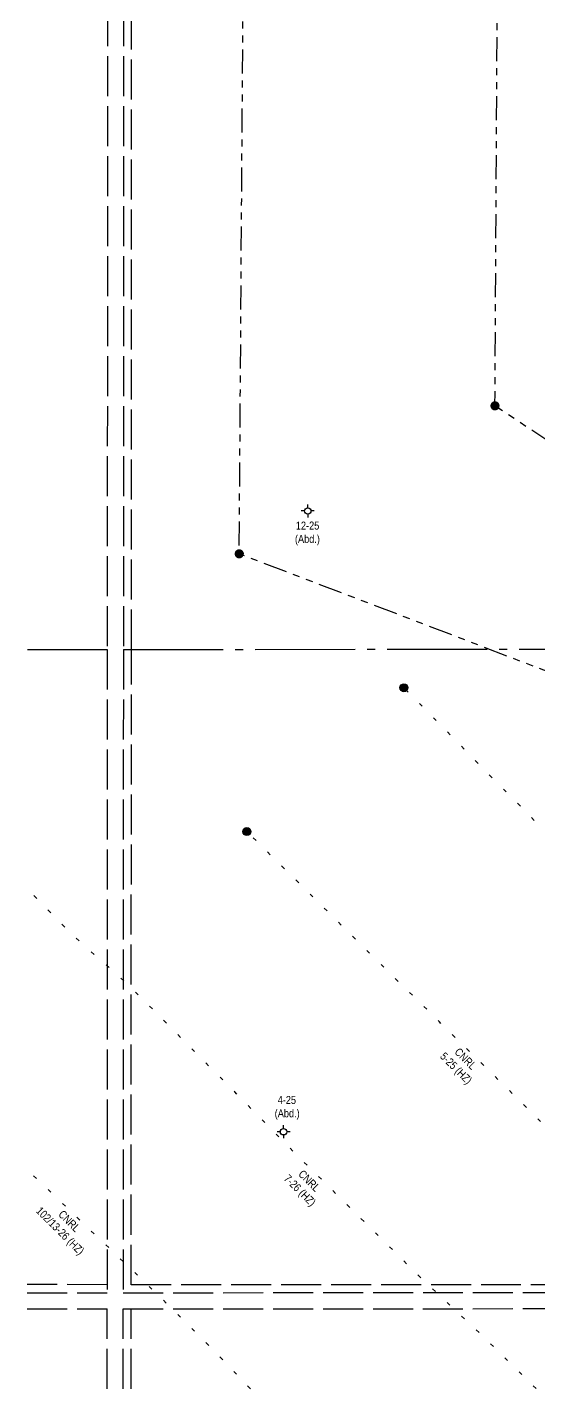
# Model space of a CAD drawing. Extents: x 498179 to 504650, y 6026245 to 6032974.
# Drawn here: x 498179 to 498819, y 6026245 to 6027947 of the extents above; entities that cross this region are included whole.
import ezdxf

# ---------------------------------------------------------------- set-up
doc = ezdxf.new("R2010")
doc.units = 0
doc.header["$LTSCALE"] = 5
for name, pattern in [('foc-DOT', [1, 0.2, -0.8]), ('foc-DRILLPATH', [14.75, 6, -1.75, 1.75, -1.75, 1.75, -1.75]), ('foc-QUARTERLINE', [33, 25, -3, 2, -3]), ('foc-UNSURVEYED', [12.5, 10, -2.5])]:
    doc.linetypes.add(name, pattern=pattern)
for name, color, linetype in [('AS-DRILL-T', 8, 'Continuous'), ('DETAIL-HZ-Existing', 8, 'foc-DOT'), ('DRILL-T', 8, 'Continuous'), ('F-WS-S', 8, 'Continuous'), ('L-MON', 1, 'Continuous'), ('L-SECQ', 8, 'foc-QUARTERLINE'), ('L-USEC', 7, 'foc-UNSURVEYED'), ('P-PDRILLPATH', 12, 'foc-DRILLPATH')]:
    doc.layers.add(name, color=color, linetype=linetype)
doc.layers.add('F-WS-T', color=190, linetype='Continuous', lineweight=9)
doc.styles.add('80L', font='ARIALN.TTF', dxfattribs={"height": 10})

# ---------------------------------------------------------------- blocks, each defined once
blk = doc.blocks.new('plbh')
at = {"layer": 'L-MON'}
h = blk.add_hatch(color=255, dxfattribs=at)
h.dxf.hatch_style = 1
edge = h.paths.add_edge_path()
edge.add_arc((0, 0), 1.16, 0, 360)
h = blk.add_hatch(color=256, dxfattribs=at)
h.dxf.hatch_style = 1
h.paths.add_polyline_path([(-0.96, 0, 1), (0.96, 0, 1)])
h.paths.add_polyline_path([(0.91, 0, -1), (-0.91, 0, -1)], flags=16)
h.paths.add_polyline_path([(0.45, 0, -1), (-0.45, 0, -1)], flags=0)
h = blk.add_hatch(color=256, dxfattribs=at)
h.dxf.hatch_style = 1
h.paths.add_polyline_path([(-0.45, 0, 1), (0.45, 0, 1)])
h.paths.add_polyline_path([(0.4, 0, -1), (-0.4, 0, -1)], flags=16)
at = {"layer": 'L-MON', "color": 240}
for radius in [0.96, 0.91, 0.45, 0.4]:
    blk.add_circle((0, 0), radius, dxfattribs=at)
blk = doc.blocks.new('GABD')
for p, q in [((-0.81, 0), (-1.62, 0)), ((0, 0.81), (0, 1.62)), ((1.62, 0), (0.81, 0)), ((0, -0.81), (0, -1.62))]:
    blk.add_line(p, q)
blk.add_circle((0, 0), 0.8)
blk = doc.blocks.new('BH-Existing')
at = {"layer": 'AS-DRILL-T'}
h = blk.add_hatch(color=256, dxfattribs=at)
h.dxf.hatch_style = 1
edge = h.paths.add_edge_path()
edge.add_arc((0, 0), 0.5, 0, 360)
blk.add_circle((0, 0), 0.5, dxfattribs=at)

msp = doc.modelspace()

# ---------------------------------------------------------------- linework, layer by layer
at = {"layer": 'DETAIL-HZ-Existing', "ltscale": 5, "flags": 128}
for points in [[(499552.132, 6026245.461), (499547.247, 6026250.128), (499507.034, 6026287.884), (499486.948, 6026306.917), (499447.125, 6026344.964), (499407.002, 6026383.18), (499387.066, 6026402.244), (499367.159, 6026421.387), (499347.263, 6026440.57), (499327.316, 6026459.673), (499267.417, 6026516.823), (499247.431, 6026535.957), (499227.524, 6026555), (499207.498, 6026574.073), (499167.885, 6026612.62), (499108.765, 6026670.56), (499088.889, 6026689.793), (499068.862, 6026708.977), (499048.806, 6026727.91), (499028.75, 6026746.903), (499008.743, 6026766.006), (498988.747, 6026785.06), (498968.921, 6026803.813), (498948.744, 6026823.126), (498928.808, 6026842.199), (498908.781, 6026861.193), (498888.645, 6026880.136), (498868.519, 6026899.009), (498848.822, 6026918.503), (498829.175, 6026938.856), (498790.542, 6026978.333), (498770.935, 6026997.847), (498751.399, 6027017.47), (498732.102, 6027037.324), (498693.579, 6027076.711), (498675.513, 6027095.055), (498649.824, 6027121.166)], [(499158.856, 6026245.322), (499147.342, 6026256.545), (499127.955, 6026275.538), (499107.718, 6026295.492), (499088.102, 6026314.945), (499049.579, 6026353.192), (499029.472, 6026373.375), (499009.816, 6026392.809), (498990.769, 6026411.362), (498970.413, 6026431.506), (498950.966, 6026450.839), (498931.25, 6026470.272), (498912.013, 6026489.096), (498891.707, 6026509.019), (498871.88, 6026528.412), (498851.783, 6026548.166), (498832.047, 6026567.619), (498812.45, 6026587.063), (498794.334, 6026605.237), (498753.671, 6026645.253), (498733.714, 6026664.606), (498713.948, 6026683.969), (498694.221, 6026703.563), (498674.665, 6026722.896), (498650.897, 6026745.998), (498636.482, 6026760.113), (498616.916, 6026779.487), (498605.042, 6026791.273), (498498.926, 6026896.467), (498453.351, 6026941.412)], [(498815.201, 6026245.201), (498786.459, 6026273.422), (498766.351, 6026293.164), (498746.953, 6026312.366), (498683.74, 6026371.723), (498662.652, 6026391.776), (498642.884, 6026411.658), (498596.54, 6026457.413), (498514.559, 6026538.393), (498458.705, 6026595.179), (498438.197, 6026616.191), (498418.09, 6026636.224), (498398.182, 6026656.016), (498377.514, 6026676.948), (498357.166, 6026697.53), (498336.669, 6026718.203), (498316.271, 6026738.675), (498295.773, 6026758.267), (498274.445, 6026777.19), (498252.038, 6026796.842), (498231.58, 6026815.834), (498190.504, 6026857.749), (498178.747, 6026870.092)], [(498457.751, 6026245.075), (498438.353, 6026265.281), (498418.586, 6026285.813), (498398.508, 6026306.365), (498357.533, 6026347.27), (498336.035, 6026368.192), (498294.689, 6026407.867), (498252.964, 6026447.642), (498211.248, 6026487.727), (498190.501, 6026507.419), (498178.66, 6026518.444)]]:
    msp.add_lwpolyline(points, dxfattribs=at)
at = {"layer": 'L-SECQ', "flags": 128}
for points in [[(498178.824, 6027169.058), (498278.771, 6027169.1)], [(498298.877, 6027169.108), (499099.891, 6027169.443)]]:
    msp.add_lwpolyline(points, dxfattribs=at)
at = {"layer": 'L-USEC'}
for p, q in [((498278.575, 6026375.076), (498178.628, 6026375.188)), ((498308.733, 6026375.087), (499099.889, 6026375.388)), ((498178.626, 6026364.979), (498278.572, 6026365.018)), ((498298.679, 6026365.025), (499099.889, 6026365.331)), ((498178.621, 6026344.873), (498278.562, 6026344.911)), ((498298.671, 6026344.919), (499099.889, 6026345.224))]:
    msp.add_line(p, q, dxfattribs=at)
at = {"layer": 'L-USEC', "flags": 128}
for points in [[(498278.969, 6027973.189), (498278.87, 6027571.147), (498278.771, 6027169.104)], [(498299.075, 6027973.184), (498298.977, 6027571.142), (498298.877, 6027169.099)], [(498308.929, 6027169.112), (498309.029, 6027571.157), (498309.127, 6027973.199)], [(498278.771, 6027169.104), (498278.671, 6026767.057), (498278.572, 6026365.018)], [(498298.877, 6027169.099), (498298.777, 6026767.052), (498298.679, 6026365.025)], [(498308.733, 6026375.082), (498308.83, 6026767.065), (498308.929, 6027169.112)], [(498278.538, 6026244.965), (498278.562, 6026344.93)], [(498298.647, 6026244.973), (498298.671, 6026344.925)], [(498308.701, 6026244.976), (498308.726, 6026344.923)]]:
    msp.add_lwpolyline(points, dxfattribs=at)
at = {"layer": 'P-PDRILLPATH', "flags": 128}
for points in [[(499940.523, 6026691.96), (498763.703, 6027473.575), (498790.72, 6032327.61)], [(500018.918, 6026687.573), (498443.829, 6027288.598), (498475.767, 6031938.079)]]:
    msp.add_lwpolyline(points, dxfattribs=at)

# ---------------------------------------------------------------- block references
at = {"layer": 'AS-DRILL-T', "xscale": 9.994633099999922, "yscale": 9.994633099999922, "zscale": 9.994633099999922}
for p in [(498649.824, 6027121.166), (498453.351, 6026941.412)]:
    msp.add_blockref('BH-Existing', p, dxfattribs=at)
at = {"layer": 'F-WS-S', "xscale": 4.997316549999961, "yscale": 4.997316549999961, "zscale": 4.999999999999956}
for p in [(498529.567, 6027342.169), (498499.252, 6026566.188)]:
    msp.add_blockref('GABD', p, dxfattribs=at)
at = {"layer": 'L-MON', "xscale": 4.997316549999961, "yscale": 4.997316549999961, "zscale": 54.97048204999953}
for p in [(498763.703, 6027473.575), (498443.826, 6027288.598)]:
    msp.add_blockref('plbh', p, dxfattribs=at)

# ---------------------------------------------------------------- texts
at = {"layer": 'DRILL-T', "char_height": 10, "attachment_point": 1, "rotation": 315.091649, "style": '80L'}
for s, width, insert in [('\\pi23.131;CNRL\\P\\pi14.304;5-25 (HZ)', 76.45988, (498702.985, 6026688.416)), ('\\pi23.131;CNRL\\P\\pi14.338;7-26 (HZ)', 76.45988, (498507.582, 6026535.796)), ('\\pi24.676;CNRL\\P\\pi1.9002;102/13-26 (HZ)', 79.5507, (498206.344, 6026486.544))]:
    msp.add_mtext_dynamic_manual_height_columns(s, width=width, gutter_width=49.946, heights=[0], dxfattribs=dict(at, insert=insert))
at = {"layer": 'F-WS-T', "char_height": 9.99471, "attachment_point": 1, "style": '80L'}
for s, insert in [('\\pi1.4938;12-25\\P\\pi0.38594;(Abd.)', (498513.147, 6027328.874)), ('\\pi4.1288;4-25\\P\\pi0.38594;(Abd.)', (498487.802, 6026610.975))]:
    msp.add_mtext_dynamic_manual_height_columns(s, width=30.56512, gutter_width=49.946, heights=[0], dxfattribs=dict(at, insert=insert))

doc.saveas('drawing.dxf')
